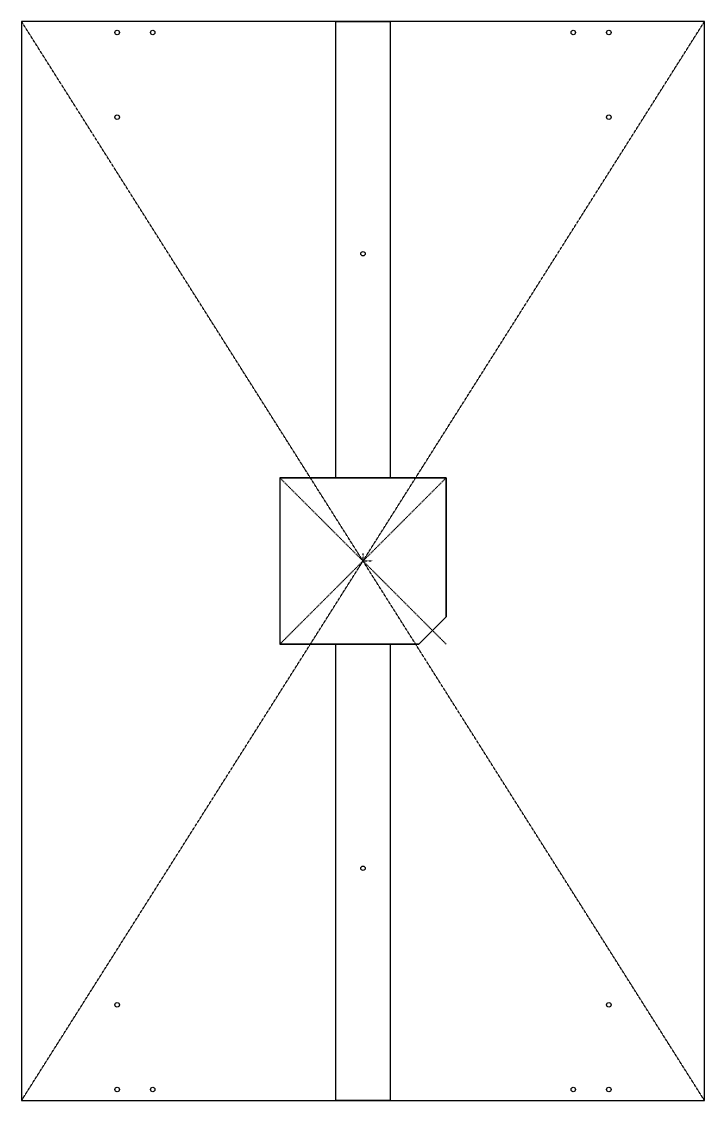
# Model space of a CAD drawing. Header units: millimetres. Extents: x -250 to 250, y -395 to 395.
import ezdxf

# ---------------------------------------------------------------- set-up
doc = ezdxf.new("R2010")
doc.units = ezdxf.units.MM
doc.linetypes.add('DASHED', pattern=[0.2067, 0.1654, -0.0413])

msp = doc.modelspace()

# ---------------------------------------------------------------- linework, layer by layer
for p, q in [((250, 395), (-250, 395)), ((-250, 395), (-250, -395)), ((250, -395), (250, 395)), ((-250, -395), (250, -395))]:
    msp.add_line(p, q)
at = {"color": 2, "linetype": 'DASHED', "lineweight": 25, "true_color": 0xffff00}
for p, q in [((-250, -395), (250, 395)), ((250, -395), (-250, 395)), ((-61, -61), (61, 61)), ((61, -61), (-61, 61)), ((0, 0), (0, 5.5)), ((0, 0), (7, 0))]:
    msp.add_line(p, q, dxfattribs=at)
for points in [[(-20, 61), (-20, 395), (20, 395), (20, 61)], [(61, 61), (61, -41), (41, -61), (-61, -61)], [(20, -61), (20, -395), (-20, -395), (-20, -61)]]:
    msp.add_lwpolyline(points)
msp.add_lwpolyline([(-61, -61), (41, -61), (-61, -61), (41, -61), (61, -41), (61, 61), (-61, 61), (61, 61), (-61, 61)], close=True)
for centre in [(-180, 387), (-154, 387), (154, 387), (180, 387), (-180, 325), (180, 325), (0, 225), (0, -225), (-180, -325), (180, -325), (-180, -387), (-154, -387), (154, -387), (180, -387)]:
    msp.add_circle(centre, 1.6)

doc.saveas('drawing.dxf')
